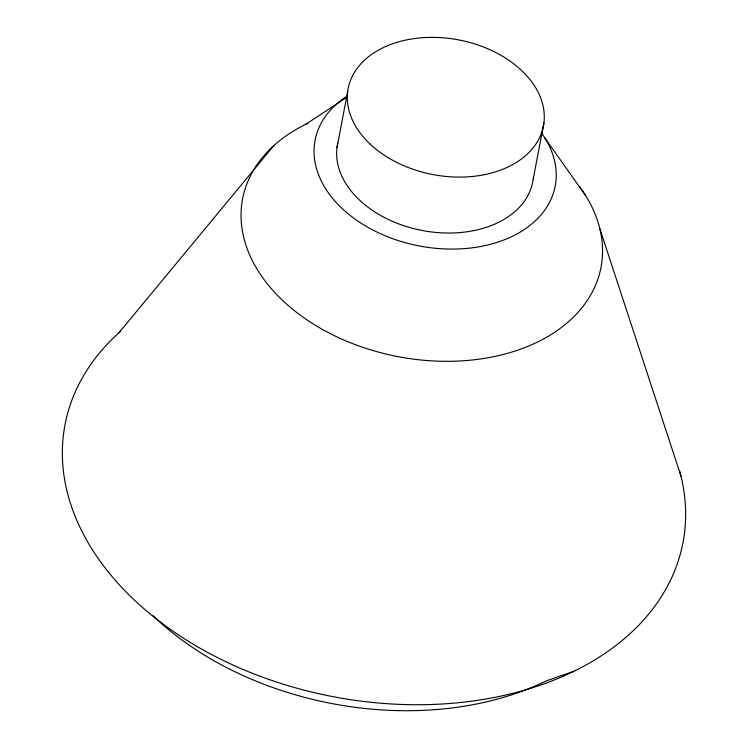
<?xml version="1.0" encoding="UTF-8"?>
<svg xmlns="http://www.w3.org/2000/svg" width="748" height="748" viewBox="0 0 748 748"><rect width="100%" height="100%" fill="white"/><g stroke="black" fill="none" stroke-linecap="round" stroke-linejoin="round"><path stroke-width="1.12" d="M337.03 147.375L347.698 91.443M533.24 178.959L543.908 123.018M119.016 332.701L273.908 145.542M305.839 124.28L346.735 97.324M573.922 671.265L546.152 680.923A279.948 193.059 10.8 0 1 152.816 615.529M544.974 138.137L585.74 195.733M599.859 228.757L680.998 476.177M533.474 176.743A99.409 68.554 10.8 0 1 424.789 230.964A99.409 68.554 10.8 0 1 337.806 142.98M579.42 186.439A182.437 125.814 10.8 0 1 519.103 349.681A182.437 125.814 10.8 0 1 275.264 293.029A182.437 125.814 10.8 0 1 307.793 123.336M541.917 133.527A122.233 84.3 10.8 0 1 503.853 239.986A122.233 84.3 10.8 0 1 343.715 209.982A122.233 84.3 10.8 0 1 345.978 96.819M679.595 470.763A314.553 216.92 10.8 0 1 308.391 691.236A314.553 216.92 10.8 0 1 120.652 331.233M370.251 144.196A99.409 68.554 10.8 0 0 538.298 140.1A99.409 68.554 10.8 0 0 428.866 37.4A99.409 68.554 10.8 0 0 370.251 144.196"/></g></svg>
